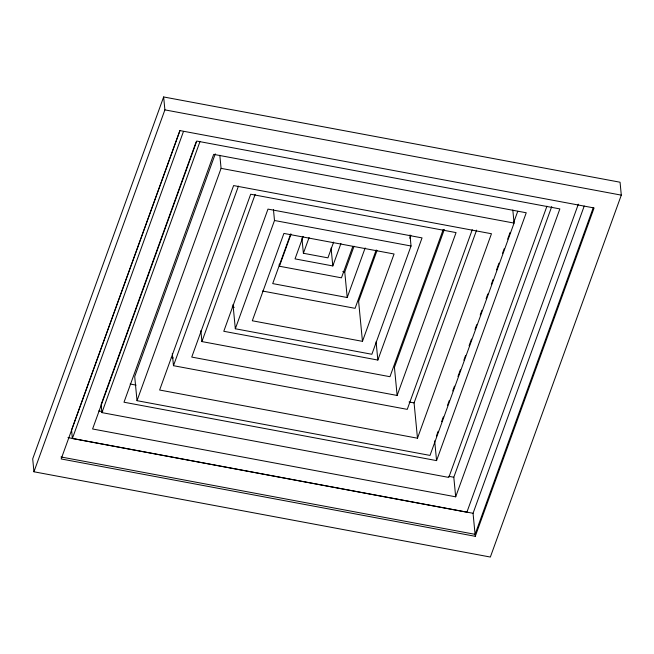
<?xml version="1.0" encoding="UTF-8"?>
<svg xmlns="http://www.w3.org/2000/svg" width="654" height="654" viewBox="0 0 654 654"><rect width="100%" height="100%" fill="white"/><g stroke="black" fill="none" stroke-linecap="round" stroke-linejoin="round"><path stroke-width="0.98" d="M163.647 96.956L32.7 458.863L33.943 471.779L490.353 557.044L621.3 195.137L620.057 182.221L163.647 96.956L164.89 109.872L33.943 471.779M179.883 130.587L71.556 429.989L72.373 438.507L466.891 512.205L578.34 204.179M72.373 438.507L183.48 131.438M196.151 141.893L101.133 404.499L101.918 412.617L448.799 477.42L546.94 206.198M101.918 412.617L200.05 141.395M215.28 153.853L134.699 376.581L137.021 400.681L430.013 455.413L514.069 223.088L512.818 210.032M137.021 400.681L221.077 168.356L219.826 155.3M472.245 229.75L407.254 409.363L173.474 365.692L238.465 186.079M443.224 229.505L389.964 376.704L201.914 341.576L255.174 194.377M409.976 234.941L411.039 246.002L371.864 354.272L235.326 328.766L274.5 220.496L273.437 209.435M290.629 234.042L272.702 283.599L347.217 297.521L365.145 247.964M352.759 246.607L341.462 277.827L279.413 266.235L291.055 234.067M303.162 236.413L295.028 258.886L332.804 265.941L340.938 243.476M333.638 242.103L327.932 257.856L303.391 253.278L309.097 237.516M347.217 297.521L344.756 271.95L354.059 246.223M376.205 249.934L355.081 308.328L262.491 291.03M377.023 250.523L358.613 301.396L362.463 341.347L252.305 320.771L283.91 233.421L394.068 253.997L362.463 341.347M409.845 238.252L410.884 235.391M377.849 360.06L422.051 237.893L267.985 209.108L223.782 331.284L377.849 360.06L376.091 341.805M444.344 229.407L394.427 367.352L397.133 395.457L191.745 357.084L250.678 194.23L456.059 232.595L397.133 395.457M417.481 438.205L491.465 233.74L233.609 185.572L159.625 390.029L417.481 438.205L414.08 402.913L476.603 230.126M436.406 436.104L438.147 431.297M441.622 421.691L443.355 416.884M447.532 405.357L449.265 400.559M452.74 390.953L454.481 386.146M457.955 376.541L460.391 369.812M463.866 360.207L465.607 355.408M469.081 345.794L471.509 339.074M474.992 329.469L476.725 324.662M480.2 315.056L481.941 310.258M486.11 298.723L487.851 293.924M491.326 284.318L493.067 279.511M496.541 269.906L498.969 263.178M502.452 253.572L504.185 248.773M507.659 239.168L510.095 232.44M513.57 222.834L517.739 211.307M436.57 460.612L526.241 212.763L213.678 154.369L123.998 402.218L436.57 460.612L434.673 440.902M455.683 496.819L559.865 208.904L196.764 141.068L92.59 428.983L455.683 496.819L453.802 477.24L551.723 206.599M475.27 536.321L594.077 207.956L179.973 130.596L61.165 458.961L475.27 536.321L473.055 513.284L584.218 206.043M593.194 207.882L475.074 534.326L60.969 456.966M164.89 109.872L621.3 195.137M221.077 168.356L514.069 223.088M274.5 220.496L411.039 246.002M342.761 271.582L344.756 271.95M232.244 306.971L234.246 307.339M171.283 357.558L173.285 357.934M409.069 401.973L414.08 402.913M130.113 384.012L136.13 385.132M98.729 410.908L102.735 411.66M448.783 476.308L453.802 477.24M67.967 437.608L473.055 513.284M331.087 248.07L332.804 265.941M301.927 238.097L303.391 253.278M279.225 264.241L279.413 266.235M233.004 304.633L235.326 328.766M200.868 330.671L201.914 341.576M172.304 353.528L173.474 365.692"/></g></svg>
